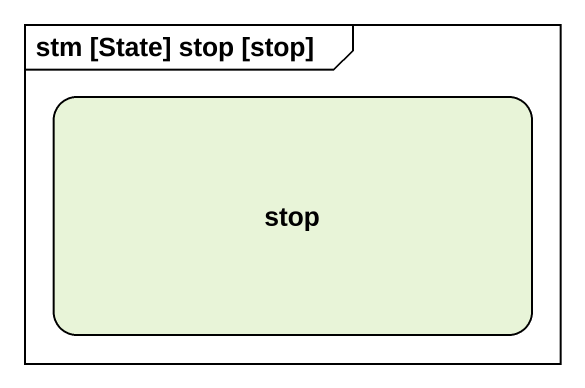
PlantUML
@startuml
mainframe stm [State] stop [stop]
hide empty description
state "stop" as stop_
@enduml
